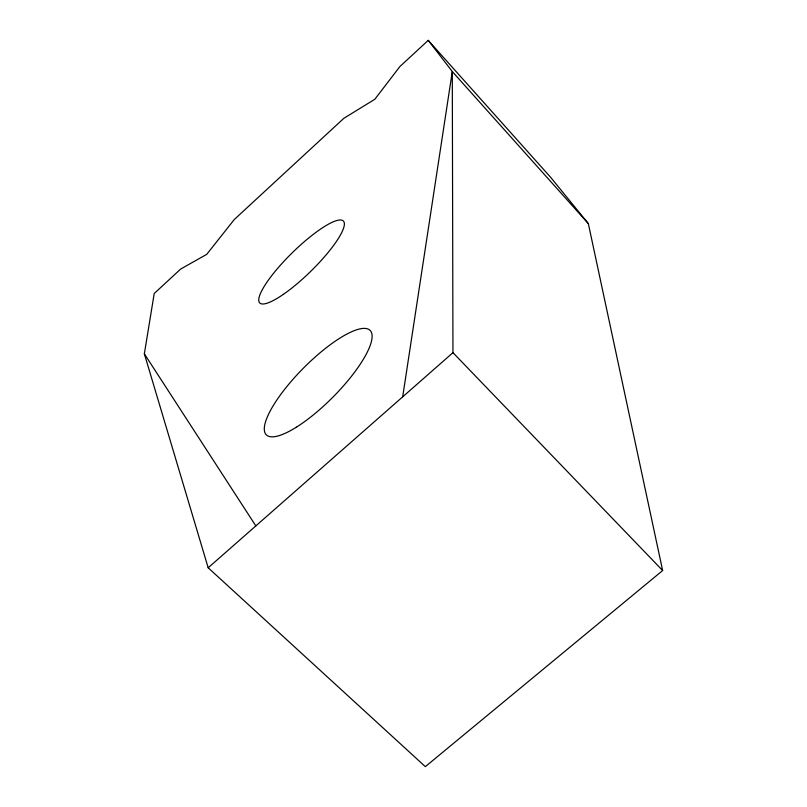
<?xml version="1.0" encoding="UTF-8"?>
<svg xmlns="http://www.w3.org/2000/svg" width="807" height="807" viewBox="0 0 807 807"><rect width="100%" height="100%" fill="white"/><g stroke="black" fill="none" stroke-linecap="round" stroke-linejoin="round"><path stroke-width="1.21" d="M402.683 396.842L452.293 71.551L428.235 40.35L399.899 66.537L374.801 99.291L343.853 118.306L234.272 219.534L206.723 254.346L180.707 269.024L154.218 293.496L144.352 353.829L208.186 567.785L425.339 766.65L662.648 570.529L588.323 223.589L550.586 177.247L428.235 40.35M208.186 567.785L452.959 352.659L452.293 71.551L588.323 223.589M452.959 352.659L662.648 570.529M144.352 353.829L255.839 525.902M283.418 294.313A58.518 13.094 -44.4 0 0 344.216 222.561A58.518 13.094 -44.4 0 0 277.134 268.973A58.518 13.094 -44.4 0 0 283.418 294.313M296.351 427.196A73.608 20.679 -45.2 0 0 371.825 333.654A73.608 20.679 -45.2 0 0 286.404 387.118A73.608 20.679 -45.2 0 0 296.351 427.196"/></g></svg>
